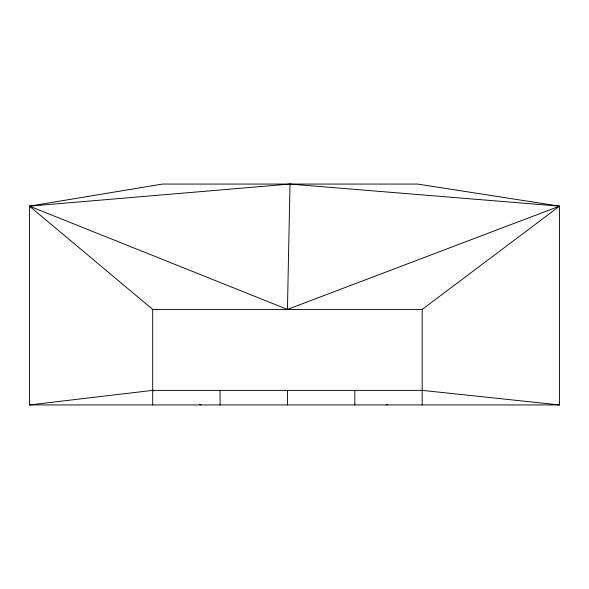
<?xml version="1.0" encoding="UTF-8"?>
<svg xmlns="http://www.w3.org/2000/svg" width="589" height="589" viewBox="0 0 589 589"><rect width="100%" height="100%" fill="white"/><g stroke="black" fill="none" stroke-linecap="round" stroke-linejoin="round"><path stroke-width="0.88" d="M29.45 206.15L287.439 309.424L289.994 184.062L559.55 206.15L559.55 404.938L29.45 404.938L29.45 206.15L162.468 184.062L417.513 184.062L559.55 206.15L422.18 309.424L152.698 309.424L29.45 206.15L289.994 184.062M386.229 404.938L387.901 404.26M287.439 309.424L559.55 206.15M29.45 404.938L152.698 390.374L422.18 390.374L559.55 404.938M152.698 390.374L154.428 390.897M199.516 404.415L201.247 404.938M422.18 309.424L422.18 404.938M354.814 390.374L354.814 404.938M287.439 390.374L287.439 404.938M220.065 390.374L220.065 404.938M152.698 309.424L152.698 404.938"/></g></svg>
